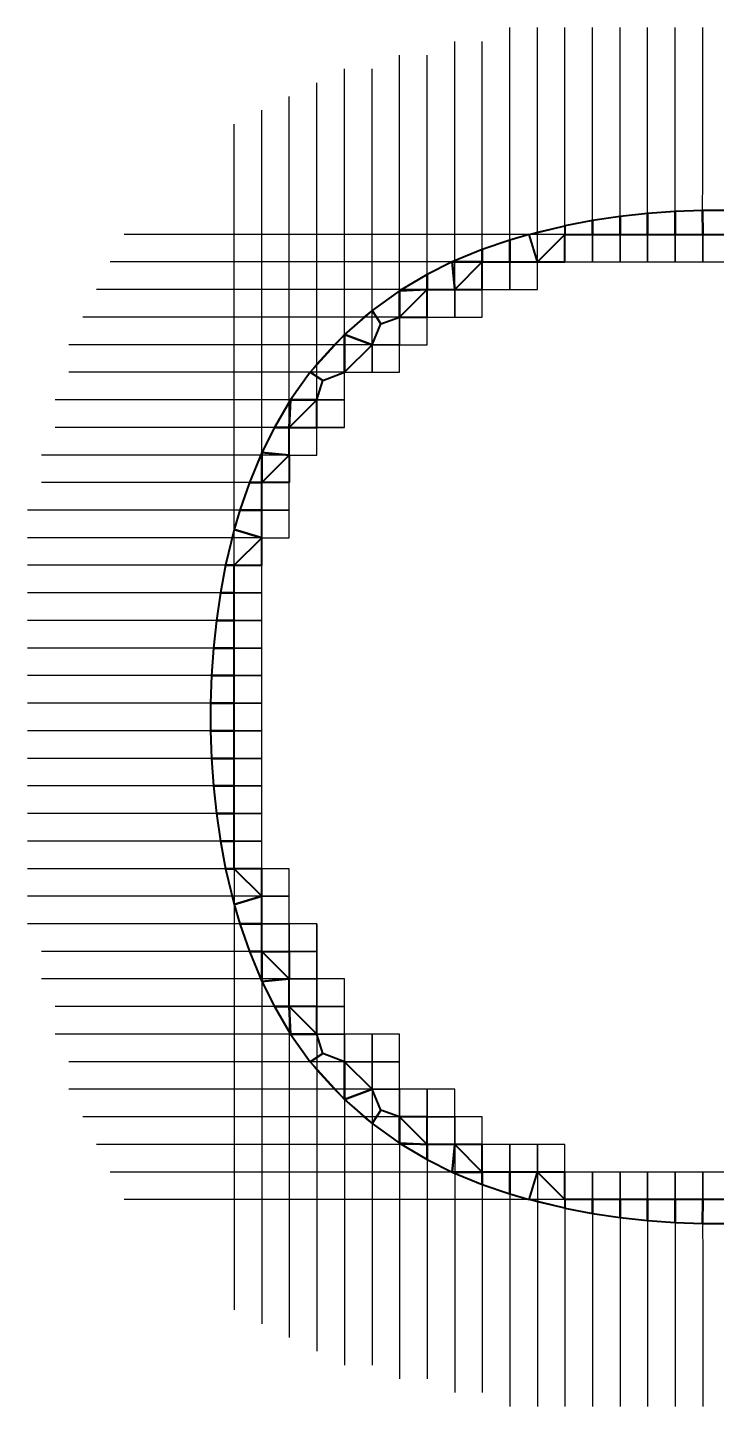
# Model space of a CAD drawing. Header units: millimetres. Extents: x -26.8 to 26.8, y -26.8 to 26.8.
# Drawn here: x -26.8 to 0, y -26.8 to 26.8 of the extents above; entities that cross this region are included whole.
import ezdxf

# ---------------------------------------------------------------- set-up
doc = ezdxf.new("R2010")
doc.units = ezdxf.units.MM
for name, color, linetype, lineweight in [('Bases', 102, 'Continuous', 30), ('Bases - borderline', 102, 'Continuous', 40), ('Border', 7, 'Continuous', 30), ('LowerTendons', 140, 'Continuous', 30), ('LowerTendons Crown', 162, 'Continuous', 30), ('UpperTendons', 30, 'Continuous', 30), ('UpperTendons Crown', 56, 'Continuous', 30)]:
    doc.layers.add(name, color=color, linetype=linetype, lineweight=lineweight)

# ---------------------------------------------------------------- blocks, each defined once
blk = doc.blocks.new('dfgdfgdfgdfgdfgdfg')
at = {"layer": 'Border'}
for p, q in [((-0.13757, 0.55034), (-0.16814, 0.5446)), ((-0.107, 0.55484), (-0.13757, 0.55034)), ((-0.07643, 0.55816), (-0.107, 0.55484)), ((-0.04586, 0.56034), (-0.07643, 0.55816)), ((-0.01529, 0.56143), (-0.04586, 0.56034)), ((0.01529, 0.56143), (-0.01529, 0.56143)), ((0.04586, 0.56034), (0.01529, 0.56143)), ((0.07643, 0.55816), (0.04586, 0.56034)), ((0.107, 0.55484), (0.07643, 0.55816)), ((0.13757, 0.55034), (0.107, 0.55484)), ((0.16814, 0.5446), (0.13757, 0.55034)), ((-0.20793, 0.535), (-0.22929, 0.52871)), ((-0.19871, 0.53753), (-0.20793, 0.535)), ((-0.16814, 0.5446), (-0.19871, 0.53753)), ((0.19871, 0.53753), (0.16814, 0.5446)), ((0.20793, 0.535), (0.19871, 0.53753)), ((0.22929, 0.52871), (0.20793, 0.535)), ((-0.22929, 0.52871), (-0.25986, 0.51811)), ((0.25986, 0.51811), (0.22929, 0.52871)), ((-0.29313, 0.50443), (-0.321, 0.49043)), ((-0.29043, 0.50568), (-0.29313, 0.50443)), ((-0.25986, 0.51811), (-0.29043, 0.50568)), ((0.25986, 0.51811), (0.29043, 0.50568)), ((0.29043, 0.50568), (0.29313, 0.50443)), ((0.29313, 0.50443), (0.321, 0.49043)), ((-0.321, 0.49043), (-0.34958, 0.47386)), ((0.321, 0.49043), (0.34958, 0.47386)), ((-0.34958, 0.47386), (-0.35157, 0.4726)), ((0.34958, 0.47386), (0.35157, 0.4726)), ((-0.35157, 0.4726), (-0.38214, 0.45073)), ((0.35157, 0.4726), (0.38214, 0.45073)), ((-0.39137, 0.44329), (-0.41271, 0.4242)), ((-0.38214, 0.45073), (-0.39137, 0.44329)), ((0.38214, 0.45073), (0.39137, 0.44329)), ((0.39137, 0.44329), (0.41271, 0.4242)), ((-0.41271, 0.4242), (-0.4242, 0.41271)), ((0.41271, 0.4242), (0.4242, 0.41271)), ((-0.4242, 0.41271), (-0.44329, 0.39137)), ((0.4242, 0.41271), (0.44329, 0.39137)), ((-0.44329, 0.39137), (-0.45073, 0.38214)), ((0.44329, 0.39137), (0.45073, 0.38214)), ((-0.45073, 0.38214), (-0.4726, 0.35157)), ((0.45073, 0.38214), (0.4726, 0.35157)), ((-0.47386, 0.34958), (-0.49043, 0.321)), ((-0.4726, 0.35157), (-0.47386, 0.34958)), ((0.4726, 0.35157), (0.47386, 0.34958)), ((0.47386, 0.34958), (0.49043, 0.321)), ((-0.49043, 0.321), (-0.50443, 0.29313)), ((0.49043, 0.321), (0.50443, 0.29313)), ((-0.50568, 0.29043), (-0.51811, 0.25986)), ((-0.50443, 0.29313), (-0.50568, 0.29043)), ((0.50443, 0.29313), (0.50568, 0.29043)), ((0.50568, 0.29043), (0.51811, 0.25986)), ((-0.51811, 0.25986), (-0.52871, 0.22929)), ((0.51811, 0.25986), (0.52871, 0.22929)), ((-0.52871, 0.22929), (-0.535, 0.20793)), ((0.52871, 0.22929), (0.535, 0.20793)), ((-0.535, 0.20793), (-0.53753, 0.19871)), ((0.535, 0.20793), (0.53753, 0.19871)), ((-0.53753, 0.19871), (-0.5446, 0.16814)), ((0.53753, 0.19871), (0.5446, 0.16814)), ((-0.5446, 0.16814), (-0.55034, 0.13757)), ((0.5446, 0.16814), (0.55034, 0.13757)), ((-0.55034, 0.13757), (-0.55484, 0.107)), ((0.55034, 0.13757), (0.55484, 0.107)), ((-0.55484, 0.107), (-0.55816, 0.07643)), ((0.55484, 0.107), (0.55816, 0.07643)), ((-0.55816, 0.07643), (-0.56034, 0.04586)), ((0.55816, 0.07643), (0.56034, 0.04586)), ((-0.56034, 0.04586), (-0.56143, 0.01529)), ((0.56034, 0.04586), (0.56143, 0.01529)), ((-0.56143, 0.01529), (-0.56143, -0.01529)), ((0.56143, 0.01529), (0.56143, -0.01529)), ((-0.56143, -0.01529), (-0.56034, -0.04586)), ((0.56143, -0.01529), (0.56034, -0.04586)), ((-0.56034, -0.04586), (-0.55816, -0.07643)), ((0.56034, -0.04586), (0.55816, -0.07643)), ((-0.55816, -0.07643), (-0.55484, -0.107)), ((0.55816, -0.07643), (0.55484, -0.107)), ((-0.55484, -0.107), (-0.55034, -0.13757)), ((0.55484, -0.107), (0.55034, -0.13757)), ((-0.55034, -0.13757), (-0.5446, -0.16814)), ((0.55034, -0.13757), (0.5446, -0.16814)), ((-0.5446, -0.16814), (-0.53753, -0.19871)), ((0.5446, -0.16814), (0.53753, -0.19871)), ((-0.53753, -0.19871), (-0.535, -0.20793)), ((0.53753, -0.19871), (0.535, -0.20793)), ((-0.535, -0.20793), (-0.52871, -0.22929)), ((0.535, -0.20793), (0.52871, -0.22929)), ((-0.52871, -0.22929), (-0.51811, -0.25986)), ((0.52871, -0.22929), (0.51811, -0.25986)), ((-0.51811, -0.25986), (-0.50568, -0.29043)), ((0.51811, -0.25986), (0.50568, -0.29043)), ((-0.50568, -0.29043), (-0.50443, -0.29313)), ((-0.50443, -0.29313), (-0.49043, -0.321)), ((0.50443, -0.29313), (0.49043, -0.321)), ((0.50568, -0.29043), (0.50443, -0.29313)), ((-0.49043, -0.321), (-0.47386, -0.34958)), ((0.49043, -0.321), (0.47386, -0.34958)), ((-0.47386, -0.34958), (-0.4726, -0.35157)), ((-0.4726, -0.35157), (-0.45073, -0.38214)), ((0.4726, -0.35157), (0.45073, -0.38214)), ((0.47386, -0.34958), (0.4726, -0.35157)), ((-0.45073, -0.38214), (-0.44329, -0.39137)), ((0.45073, -0.38214), (0.44329, -0.39137)), ((-0.44329, -0.39137), (-0.4242, -0.41271)), ((0.44329, -0.39137), (0.4242, -0.41271)), ((-0.4242, -0.41271), (-0.41271, -0.4242)), ((0.4242, -0.41271), (0.41271, -0.4242)), ((-0.41271, -0.4242), (-0.39137, -0.44329)), ((0.41271, -0.4242), (0.39137, -0.44329)), ((-0.39137, -0.44329), (-0.38214, -0.45073)), ((-0.38214, -0.45073), (-0.35157, -0.4726)), ((0.38214, -0.45073), (0.35157, -0.4726)), ((0.39137, -0.44329), (0.38214, -0.45073)), ((-0.35157, -0.4726), (-0.34958, -0.47386)), ((0.35157, -0.4726), (0.34958, -0.47386)), ((-0.34958, -0.47386), (-0.321, -0.49043)), ((0.34958, -0.47386), (0.321, -0.49043)), ((-0.321, -0.49043), (-0.29313, -0.50443)), ((0.321, -0.49043), (0.29313, -0.50443)), ((-0.29313, -0.50443), (-0.29043, -0.50568)), ((-0.29043, -0.50568), (-0.25986, -0.51811)), ((-0.25986, -0.51811), (-0.22929, -0.52871)), ((0.25986, -0.51811), (0.22929, -0.52871)), ((0.29043, -0.50568), (0.25986, -0.51811)), ((0.29313, -0.50443), (0.29043, -0.50568)), ((-0.22929, -0.52871), (-0.20793, -0.535)), ((0.22929, -0.52871), (0.20793, -0.535)), ((-0.20793, -0.535), (-0.19871, -0.53753)), ((-0.19871, -0.53753), (-0.16814, -0.5446)), ((-0.16814, -0.5446), (-0.13757, -0.55034)), ((0.16814, -0.5446), (0.13757, -0.55034)), ((0.19871, -0.53753), (0.16814, -0.5446)), ((0.20793, -0.535), (0.19871, -0.53753)), ((-0.13757, -0.55034), (-0.107, -0.55484)), ((-0.107, -0.55484), (-0.07643, -0.55816)), ((-0.07643, -0.55816), (-0.04586, -0.56034)), ((-0.04586, -0.56034), (-0.01529, -0.56143)), ((-0.01529, -0.56143), (0.01529, -0.56143)), ((0.01529, -0.56143), (0.04586, -0.56034)), ((0.07643, -0.55816), (0.04586, -0.56034)), ((0.107, -0.55484), (0.07643, -0.55816)), ((0.13757, -0.55034), (0.107, -0.55484))]:
    blk.add_line(p, q, dxfattribs=at)

msp = doc.modelspace()

# ---------------------------------------------------------------- linework, layer by layer
at = {"layer": 'Bases'}
for points in [[(-4.815, 18.725), (-5.885, 18.725), (-5.885, 17.655), (-4.815, 17.655)], [(-3.745, 18.725), (-4.815, 18.725), (-4.815, 17.655), (-3.745, 17.655)], [(-2.675, 18.725), (-3.745, 18.725), (-3.745, 17.655), (-2.675, 17.655)], [(-1.605, 18.725), (-2.675, 18.725), (-2.675, 17.655), (-1.605, 17.655)], [(-0.535, 18.725), (-1.605, 18.725), (-1.605, 17.655), (-0.535, 17.655)], [(-0.535, 17.655), (0.535, 17.655), (0.535, 18.725), (-0.535, 18.725)], [(-8.025, 17.655), (-9.095, 17.655), (-9.095, 16.585), (-8.025, 16.585)], [(-6.955, 17.655), (-8.025, 17.655), (-8.025, 16.585), (-6.955, 16.585)], [(-10.165, 16.585), (-11.235, 16.585), (-11.235, 15.515), (-10.165, 15.515)], [(-9.095, 16.585), (-10.165, 16.585), (-10.165, 15.515), (-9.095, 15.515)], [(-12.305, 15.515), (-13.02966, 15.25975), (-13.375, 14.445), (-12.305, 14.445)], [(-11.235, 15.515), (-12.305, 15.515), (-12.305, 14.445), (-11.235, 14.445)], [(-14.445, 13.375), (-14.445, 13.375), (-13.375, 13.375), (-13.375, 14.445)], [(-12.305, 14.445), (-13.375, 14.445), (-13.375, 13.375), (-12.305, 13.375)], [(-14.445, 13.375), (-15.28127, 13.05389), (-15.515, 12.305), (-14.445, 12.305)], [(-14.445, 12.305), (-15.515, 12.305), (-15.515, 11.235), (-14.445, 11.235)], [(-15.515, 11.235), (-16.585, 11.235), (-16.585, 10.165), (-15.515, 10.165)], [(-16.585, 9.095), (-17.655, 9.095), (-17.655, 8.025), (-16.585, 8.025)], [(-16.585, 8.025), (-17.655, 8.025), (-17.655, 6.955), (-16.585, 6.955)], [(-17.655, 5.885), (-18.725, 5.885), (-18.725, 4.815), (-17.655, 4.815)], [(-17.655, 4.815), (-18.725, 4.815), (-18.725, 3.745), (-17.655, 3.745)], [(-17.655, 3.745), (-18.725, 3.745), (-18.725, 2.675), (-17.655, 2.675)], [(-17.655, 2.675), (-18.725, 2.675), (-18.725, 1.605), (-17.655, 1.605)], [(-17.655, 1.605), (-18.725, 1.605), (-18.725, 0.535), (-17.655, 0.535)], [(-17.655, 0.535), (-18.725, 0.535), (-18.725, -0.535), (-17.655, -0.535)], [(-17.655, -0.535), (-18.725, -0.535), (-18.725, -1.605), (-17.655, -1.605)], [(-17.655, -1.605), (-18.725, -1.605), (-18.725, -2.675), (-17.655, -2.675)], [(-17.655, -2.675), (-18.725, -2.675), (-18.725, -3.745), (-17.655, -3.745)], [(-17.655, -3.745), (-18.725, -3.745), (-18.725, -4.815), (-17.655, -4.815)], [(-17.655, -4.815), (-18.725, -4.815), (-18.725, -5.885), (-17.655, -5.885)], [(-16.585, -5.885), (-17.655, -5.885), (-17.655, -6.955), (-16.585, -6.955)], [(-16.585, -6.955), (-17.655, -6.955), (-17.655, -8.025), (-16.585, -8.025)], [(-16.585, -8.025), (-17.655, -8.025), (-17.655, -9.095), (-16.585, -9.095)], [(-15.515, -8.025), (-16.585, -8.025), (-16.585, -9.095), (-15.515, -9.095)], [(-15.515, -9.095), (-16.585, -9.095), (-16.585, -10.165), (-15.515, -10.165)], [(-15.515, -10.165), (-16.585, -10.165), (-16.585, -11.235), (-15.515, -11.235)], [(-14.445, -10.165), (-15.515, -10.165), (-15.515, -11.235), (-14.445, -11.235)], [(-14.445, -11.235), (-15.515, -11.235), (-15.515, -12.305), (-14.445, -12.305)], [(-14.445, -12.305), (-15.515, -12.305), (-15.28127, -13.05389), (-14.445, -13.375)], [(-13.375, -12.305), (-14.445, -12.305), (-14.445, -13.375), (-13.375, -13.375)], [(-12.305, -12.305), (-13.375, -12.305), (-13.375, -13.375), (-12.305, -13.375)], [(-13.375, -14.445), (-13.375, -13.375), (-14.445, -13.375)], [(-12.305, -13.375), (-13.375, -13.375), (-13.375, -14.445), (-12.305, -14.445)], [(-12.305, -14.445), (-13.375, -14.445), (-13.02966, -15.25975), (-12.305, -15.515)], [(-11.235, -14.445), (-12.305, -14.445), (-12.305, -15.515), (-11.235, -15.515)], [(-10.165, -14.445), (-11.235, -14.445), (-11.235, -15.515), (-10.165, -15.515)], [(-10.165, -15.515), (-11.235, -15.515), (-11.235, -16.585), (-10.165, -16.585)], [(-9.095, -15.515), (-10.165, -15.515), (-10.165, -16.585), (-9.095, -16.585)], [(-8.025, -16.585), (-9.095, -16.585), (-9.095, -17.655), (-8.025, -17.655)], [(-6.955, -16.585), (-8.025, -16.585), (-8.025, -17.655), (-6.955, -17.655)], [(-5.885, -16.585), (-6.955, -16.585), (-6.955, -17.655), (-5.885, -17.655)], [(-4.815, -17.655), (-5.885, -17.655), (-5.885, -18.725), (-4.815, -18.725)], [(-3.745, -17.655), (-4.815, -17.655), (-4.815, -18.725), (-3.745, -18.725)], [(-2.675, -17.655), (-3.745, -17.655), (-3.745, -18.725), (-2.675, -18.725)], [(-1.605, -17.655), (-2.675, -17.655), (-2.675, -18.725), (-1.605, -18.725)], [(-0.535, -17.655), (-1.605, -17.655), (-1.605, -18.725), (-0.535, -18.725)], [(-0.535, -18.725), (0.535, -18.725), (0.535, -17.655), (-0.535, -17.655)]]:
    msp.add_3dface(points, dxfattribs=at)
at = {"layer": 'Bases - borderline', "color": 1}
for points in [[(-4.81495, 19.2619), (-5.8849, 19.061), (-5.885, 18.725), (-4.815, 18.725)], [(-3.745, 19.4194), (-4.81495, 19.2619), (-4.815, 18.725), (-3.745, 18.725)], [(-2.67505, 19.5356), (-3.745, 19.4194), (-3.745, 18.725), (-2.675, 18.725)], [(-1.6051, 19.6119), (-2.67505, 19.5356), (-2.675, 18.725), (-1.605, 18.725)], [(-0.53515, 19.65005), (-1.6051, 19.6119), (-1.605, 18.725), (-0.535, 18.725)], [(-0.535, 18.725), (0.535, 18.725), (0.53515, 19.65005), (-0.53515, 19.65005)], [(-8.02515, 18.50485), (-8.025, 17.655), (-6.955, 17.655), (-7.27755, 18.725)], [(-5.885, 18.725), (-6.955, 17.655), (-7.27755, 18.725), (-5.8849, 19.061)], [(-6.955, 17.655), (-6.955, 17.655), (-5.885, 17.655), (-5.885, 18.725)], [(-9.0951, 18.13385), (-9.095, 17.655), (-8.025, 17.655), (-8.02515, 18.50485)], [(-10.25955, 17.65505), (-11.235, 17.16505), (-11.235, 16.585), (-10.165, 16.585)], [(-9.0951, 18.13385), (-9.0951, 18.13385), (-10.25955, 17.65505), (-9.095, 17.655)], [(-10.25955, 17.65505), (-10.25955, 17.65505), (-10.165, 16.585), (-9.095, 17.655)], [(-10.165, 16.585), (-10.165, 16.585), (-9.095, 16.585), (-9.095, 17.655)], [(-11.235, 17.16505), (-11.235, 17.16505), (-12.30495, 16.541), (-11.235, 16.585)], [(-12.305, 15.515), (-12.305, 15.515), (-11.235, 15.515), (-11.235, 16.585)], [(-11.235, 16.585), (-11.235, 16.585), (-12.30495, 16.541), (-12.305, 15.515)], [(-12.30495, 16.541), (-13.3749, 15.77555), (-13.02966, 15.25975), (-12.305, 15.515)], [(-13.3749, 15.77555), (-14.44485, 14.847), (-13.375, 14.445), (-13.02966, 15.25975)], [(-15.77555, 13.3749), (-15.28127, 13.05389), (-14.445, 13.375), (-14.44485, 14.847)], [(-14.44485, 14.847), (-14.44485, 14.847), (-14.445, 13.375), (-13.375, 14.445)], [(-15.77555, 13.3749), (-16.541, 12.30495), (-15.515, 12.305), (-15.28127, 13.05389)], [(-16.541, 12.30495), (-16.541, 12.30495), (-17.16505, 11.235), (-16.585, 11.235)], [(-16.585, 11.235), (-16.585, 11.235), (-15.515, 11.235), (-15.515, 12.305)], [(-15.515, 12.305), (-15.515, 12.305), (-16.541, 12.30495), (-16.585, 11.235)], [(-17.16505, 11.235), (-17.65505, 10.25955), (-16.585, 10.165), (-16.585, 11.235)], [(-17.65505, 10.25955), (-17.65505, 10.25955), (-18.13385, 9.0951), (-17.655, 9.095)], [(-17.65505, 10.25955), (-17.65505, 10.25955), (-17.655, 9.095), (-16.585, 10.165)], [(-16.585, 9.095), (-16.585, 9.095), (-17.655, 9.095), (-16.585, 10.165)], [(-18.13385, 9.0951), (-18.50485, 8.02515), (-17.655, 8.025), (-17.655, 9.095)], [(-18.50485, 8.02515), (-18.725, 7.27755), (-17.655, 6.955), (-17.655, 8.025)], [(-18.725, 7.27755), (-19.061, 5.8849), (-18.725, 5.885), (-17.655, 6.955)], [(-18.725, 5.885), (-18.725, 5.885), (-17.655, 5.885), (-17.655, 6.955)], [(-19.061, 5.8849), (-19.2619, 4.81495), (-18.725, 4.815), (-18.725, 5.885)], [(-19.2619, 4.81495), (-19.4194, 3.745), (-18.725, 3.745), (-18.725, 4.815)], [(-19.4194, 3.745), (-19.5356, 2.67505), (-18.725, 2.675), (-18.725, 3.745)], [(-19.5356, 2.67505), (-19.6119, 1.6051), (-18.725, 1.605), (-18.725, 2.675)], [(-19.6119, 1.6051), (-19.65005, 0.53515), (-18.725, 0.535), (-18.725, 1.605)], [(-19.65005, 0.53515), (-19.65005, -0.53515), (-18.725, -0.535), (-18.725, 0.535)], [(-18.725, -1.605), (-18.725, -0.535), (-19.65005, -0.53515), (-19.6119, -1.6051)], [(-18.725, -2.675), (-18.725, -1.605), (-19.6119, -1.6051), (-19.5356, -2.67505)], [(-18.725, -3.745), (-18.725, -2.675), (-19.5356, -2.67505), (-19.4194, -3.745)], [(-18.725, -4.815), (-18.725, -3.745), (-19.4194, -3.745), (-19.2619, -4.81495)], [(-18.725, -5.885), (-18.725, -4.815), (-19.2619, -4.81495), (-19.061, -5.8849)], [(-17.655, -6.955), (-18.725, -5.885), (-19.061, -5.8849), (-18.725, -7.27755)], [(-17.655, -6.955), (-17.655, -5.885), (-18.725, -5.885)], [(-17.655, -8.025), (-17.655, -6.955), (-18.725, -7.27755), (-18.50485, -8.02515)], [(-17.655, -9.095), (-17.655, -8.025), (-18.50485, -8.02515), (-18.13385, -9.0951)], [(-17.655, -9.095), (-18.13385, -9.0951), (-17.65505, -10.25955)], [(-16.585, -10.165), (-17.655, -9.095), (-17.65505, -10.25955)], [(-16.585, -10.165), (-17.655, -9.095), (-16.585, -9.095)], [(-16.585, -11.235), (-16.585, -10.165), (-17.65505, -10.25955), (-17.16505, -11.235)], [(-16.585, -11.235), (-17.16505, -11.235), (-16.541, -12.30495)], [(-15.515, -12.305), (-15.515, -11.235), (-16.585, -11.235)], [(-16.585, -11.235), (-16.541, -12.30495), (-15.515, -12.305)], [(-15.28127, -13.05389), (-15.515, -12.305), (-16.541, -12.30495), (-15.77555, -13.3749)], [(-14.44485, -14.847), (-14.445, -13.375), (-15.28127, -13.05389), (-15.77555, -13.3749)], [(-13.375, -14.445), (-14.445, -13.375), (-14.44485, -14.847)], [(-13.02966, -15.25975), (-13.375, -14.445), (-14.44485, -14.847), (-13.3749, -15.77555)], [(-12.305, -15.515), (-13.02966, -15.25975), (-13.3749, -15.77555), (-12.30495, -16.541)], [(-11.235, -16.585), (-11.235, -15.515), (-12.305, -15.515)], [(-12.305, -15.515), (-12.30495, -16.541), (-11.235, -16.585)], [(-11.235, -16.585), (-12.30495, -16.541), (-11.235, -17.16505)], [(-10.165, -16.585), (-11.235, -16.585), (-11.235, -17.16505), (-10.25955, -17.65505)], [(-9.095, -17.655), (-10.165, -16.585), (-10.25955, -17.65505)], [(-9.095, -17.655), (-9.095, -16.585), (-10.165, -16.585)], [(-9.095, -17.655), (-10.25955, -17.65505), (-9.0951, -18.13385)], [(-8.02515, -18.50485), (-8.025, -17.655), (-9.095, -17.655), (-9.0951, -18.13385)], [(-7.27755, -18.725), (-6.955, -17.655), (-8.025, -17.655), (-8.02515, -18.50485)], [(-5.8849, -19.061), (-7.27755, -18.725), (-6.955, -17.655), (-5.885, -18.725)], [(-5.885, -18.725), (-5.885, -17.655), (-6.955, -17.655)], [(-4.815, -18.725), (-5.885, -18.725), (-5.8849, -19.061), (-4.81495, -19.2619)], [(-3.745, -18.725), (-4.815, -18.725), (-4.81495, -19.2619), (-3.745, -19.4194)], [(-2.675, -18.725), (-3.745, -18.725), (-3.745, -19.4194), (-2.67505, -19.5356)], [(-1.605, -18.725), (-2.675, -18.725), (-2.67505, -19.5356), (-1.6051, -19.6119)], [(-0.535, -18.725), (-1.605, -18.725), (-1.6051, -19.6119), (-0.53515, -19.65005)], [(-0.53515, -19.65005), (0.53515, -19.65005), (0.535, -18.725), (-0.535, -18.725)]]:
    msp.add_3dface(points, dxfattribs=at)
at = {"layer": 'LowerTendons', "color": 1}
for p, q in [((-18.125, 18.725), (-23.005, 18.725)), ((-18.725, 17.655), (-23.54, 17.655)), ((-19.795, 16.585), (-24.075, 16.585)), ((-19.795, 15.515), (-24.61, 15.515)), ((-20.865, 14.445), (-25.145, 14.445)), ((-20.865, 13.375), (-25.145, 13.375)), ((-20.865, 12.305), (-25.68, 12.305)), ((-21.935, 11.235), (-25.68, 11.235)), ((-21.935, 10.165), (-26.215, 10.165)), ((-23.005, 9.095), (-26.215, 9.095)), ((-23.005, 8.025), (-26.75, 8.025)), ((-23.005, 6.955), (-26.75, 6.955)), ((-23.005, 5.885), (-26.75, 5.885)), ((-23.005, 4.815), (-26.75, 4.815)), ((-23.005, 3.745), (-26.75, 3.745)), ((-23.005, 2.675), (-26.75, 2.675)), ((-23.005, 1.605), (-26.75, 1.605)), ((-23.005, 0.535), (-26.75, 0.535)), ((-23.005, -0.535), (-26.75, -0.535)), ((-23.005, -1.605), (-26.75, -1.605)), ((-23.005, -2.675), (-26.75, -2.675)), ((-23.005, -3.745), (-26.75, -3.745)), ((-23.005, -4.815), (-26.75, -4.815)), ((-23.005, -5.885), (-26.75, -5.885)), ((-23.005, -6.955), (-26.75, -6.955)), ((-23.005, -8.025), (-26.75, -8.025)), ((-23.005, -9.095), (-26.215, -9.095)), ((-21.935, -10.165), (-26.215, -10.165)), ((-21.935, -11.235), (-25.68, -11.235)), ((-20.865, -12.305), (-25.68, -12.305)), ((-20.865, -13.375), (-25.145, -13.375)), ((-20.865, -14.445), (-25.145, -14.445)), ((-19.795, -15.515), (-24.61, -15.515)), ((-19.795, -16.585), (-24.075, -16.585)), ((-18.725, -17.655), (-23.54, -17.655)), ((-18.125, -18.725), (-23.005, -18.725))]:
    msp.add_line(p, q, dxfattribs=at)
at = {"layer": 'LowerTendons'}
for p, q in [((-9.095, 18.725), (-10.165, 18.725)), ((-8.025, 18.725), (-9.095, 18.725)), ((-7.27755, 18.725), (-8.025, 18.725)), ((-5.885, 18.725), (-7.27755, 18.725)), ((-4.815, 18.725), (-5.885, 18.725)), ((-3.745, 18.725), (-4.815, 18.725)), ((-2.675, 18.725), (-3.745, 18.725)), ((-1.605, 18.725), (-2.675, 18.725)), ((-0.535, 18.725), (-1.605, 18.725)), ((-0.535, 18.725), (0.535, 18.725)), ((-10.25955, 17.65505), (-12.305, 17.655)), ((-9.095, 17.655), (-10.25955, 17.65505)), ((-8.025, 17.655), (-9.095, 17.655)), ((-6.955, 17.655), (-8.025, 17.655)), ((-11.235, 16.585), (-13.945, 16.585)), ((-10.165, 16.585), (-11.235, 16.585)), ((-9.095, 16.585), (-10.165, 16.585)), ((-12.305, 15.515), (-14.19601, 15.515)), ((-11.235, 15.515), (-12.305, 15.515)), ((-13.375, 14.445), (-15.37334, 14.44485)), ((-12.305, 14.445), (-13.375, 14.445)), ((-15.77555, 13.3749), (-17.655, 13.375)), ((-14.445, 13.375), (-15.77555, 13.3749)), ((-16.541, 12.30495), (-18.725, 12.305)), ((-15.515, 12.305), (-16.541, 12.30495)), ((-14.445, 12.305), (-15.515, 12.305)), ((-17.16505, 11.235), (-19.795, 11.235)), ((-16.585, 11.235), (-17.16505, 11.235)), ((-15.515, 11.235), (-16.585, 11.235)), ((-14.445, 11.235), (-15.515, 11.235)), ((-16.585, 10.165), (-19.795, 10.165)), ((-18.13385, 9.0951), (-19.795, 9.095)), ((-17.655, 9.095), (-18.13385, 9.0951)), ((-16.585, 9.095), (-17.655, 9.095)), ((-18.50485, 8.02515), (-20.865, 8.025)), ((-17.655, 8.025), (-18.50485, 8.02515)), ((-16.585, 8.025), (-17.655, 8.025)), ((-17.655, 6.955), (-20.865, 6.955)), ((-19.061, 5.8849), (-20.865, 5.885)), ((-18.725, 5.885), (-19.061, 5.8849)), ((-17.655, 5.885), (-18.725, 5.885)), ((-19.2619, 4.81495), (-20.865, 4.815)), ((-18.725, 4.815), (-19.2619, 4.81495)), ((-17.655, 4.815), (-18.725, 4.815)), ((-19.4194, 3.745), (-20.865, 3.745)), ((-18.725, 3.745), (-19.4194, 3.745)), ((-17.655, 3.745), (-18.725, 3.745)), ((-19.5356, 2.67505), (-20.865, 2.675)), ((-18.725, 2.675), (-19.5356, 2.67505)), ((-17.655, 2.675), (-18.725, 2.675)), ((-19.6119, 1.6051), (-20.865, 1.605)), ((-18.725, 1.605), (-19.6119, 1.6051)), ((-17.655, 1.605), (-18.725, 1.605)), ((-19.65005, 0.53515), (-20.865, 0.535)), ((-18.725, 0.535), (-19.65005, 0.53515)), ((-17.655, 0.535), (-18.725, 0.535)), ((-19.65005, -0.53515), (-20.865, -0.535)), ((-18.725, -0.535), (-19.65005, -0.53515)), ((-17.655, -0.535), (-18.725, -0.535)), ((-19.6119, -1.6051), (-20.865, -1.605)), ((-18.725, -1.605), (-19.6119, -1.6051)), ((-17.655, -1.605), (-18.725, -1.605)), ((-19.5356, -2.67505), (-20.865, -2.675)), ((-18.725, -2.675), (-19.5356, -2.67505)), ((-17.655, -2.675), (-18.725, -2.675)), ((-19.4194, -3.745), (-20.865, -3.745)), ((-18.725, -3.745), (-19.4194, -3.745)), ((-17.655, -3.745), (-18.725, -3.745)), ((-19.2619, -4.81495), (-20.865, -4.815)), ((-18.725, -4.815), (-19.2619, -4.81495)), ((-17.655, -4.815), (-18.725, -4.815)), ((-19.061, -5.8849), (-20.865, -5.885)), ((-18.725, -5.885), (-19.061, -5.8849)), ((-17.655, -5.885), (-18.725, -5.885)), ((-17.655, -6.955), (-20.865, -6.955)), ((-16.585, -6.955), (-17.655, -6.955)), ((-18.50485, -8.02515), (-20.865, -8.025)), ((-17.655, -8.025), (-18.50485, -8.02515)), ((-16.585, -8.025), (-17.655, -8.025)), ((-18.13385, -9.0951), (-19.795, -9.095)), ((-17.655, -9.095), (-18.13385, -9.0951)), ((-16.585, -9.095), (-17.655, -9.095)), ((-15.515, -9.095), (-16.585, -9.095)), ((-16.585, -10.165), (-19.795, -10.165)), ((-15.515, -10.165), (-16.585, -10.165)), ((-14.445, -10.165), (-15.515, -10.165)), ((-17.16505, -11.235), (-19.795, -11.235)), ((-16.585, -11.235), (-17.16505, -11.235)), ((-15.515, -11.235), (-16.585, -11.235)), ((-14.445, -11.235), (-15.515, -11.235)), ((-16.541, -12.30495), (-18.725, -12.305)), ((-15.515, -12.305), (-16.541, -12.30495)), ((-14.445, -12.305), (-15.515, -12.305)), ((-15.77555, -13.3749), (-17.655, -13.375)), ((-14.445, -13.375), (-15.77555, -13.3749)), ((-13.375, -13.375), (-14.445, -13.375)), ((-12.305, -13.375), (-13.375, -13.375)), ((-13.375, -14.445), (-15.37334, -14.44485)), ((-12.305, -14.445), (-13.375, -14.445)), ((-12.305, -15.515), (-14.19601, -15.515)), ((-11.235, -15.515), (-12.305, -15.515)), ((-10.165, -15.515), (-11.235, -15.515)), ((-11.235, -16.585), (-13.945, -16.585)), ((-10.165, -16.585), (-11.235, -16.585)), ((-9.095, -16.585), (-10.165, -16.585)), ((-10.25955, -17.65505), (-12.305, -17.655)), ((-9.095, -17.655), (-10.25955, -17.65505)), ((-8.025, -17.655), (-9.095, -17.655)), ((-6.955, -17.655), (-8.025, -17.655)), ((-5.885, -17.655), (-6.955, -17.655)), ((-9.095, -18.725), (-10.165, -18.725)), ((-8.025, -18.725), (-9.095, -18.725)), ((-7.27755, -18.725), (-8.025, -18.725)), ((-5.885, -18.725), (-7.27755, -18.725)), ((-4.815, -18.725), (-5.885, -18.725)), ((-3.745, -18.725), (-4.815, -18.725)), ((-2.675, -18.725), (-3.745, -18.725)), ((-1.605, -18.725), (-2.675, -18.725)), ((-0.535, -18.725), (-1.605, -18.725)), ((-0.535, -18.725), (0.535, -18.725))]:
    msp.add_line(p, q, dxfattribs=at)
at = {"layer": 'LowerTendons Crown'}
for p, q in [((-16.585, 18.725), (-18.125, 18.725)), ((-13.375, 18.725), (-16.585, 18.725)), ((-10.165, 18.725), (-13.375, 18.725)), ((-16.085, 17.655), (-18.725, 17.655)), ((-14.445, 17.655), (-16.085, 17.655)), ((-12.305, 17.655), (-14.445, 17.655)), ((-17.155, 16.585), (-19.795, 16.585)), ((-13.945, 16.585), (-17.155, 16.585)), ((-17.655, 15.515), (-19.795, 15.515)), ((-16.015, 15.515), (-17.655, 15.515)), ((-14.19601, 15.515), (-16.015, 15.515)), ((-18.725, 14.445), (-20.865, 14.445)), ((-16.585, 14.445), (-18.725, 14.445)), ((-15.37334, 14.44485), (-16.585, 14.445)), ((-17.655, 13.375), (-20.865, 13.375)), ((-18.725, 12.305), (-20.865, 12.305)), ((-19.795, 11.235), (-21.935, 11.235)), ((-19.795, 10.165), (-21.935, 10.165)), ((-19.795, 9.095), (-23.005, 9.095)), ((-20.865, 8.025), (-23.005, 8.025)), ((-20.865, 6.955), (-23.005, 6.955)), ((-20.865, 5.885), (-23.005, 5.885)), ((-20.865, 4.815), (-23.005, 4.815)), ((-20.865, 3.745), (-23.005, 3.745)), ((-20.865, 2.675), (-23.005, 2.675)), ((-20.865, 1.605), (-23.005, 1.605)), ((-20.865, 0.535), (-23.005, 0.535)), ((-20.865, -0.535), (-23.005, -0.535)), ((-20.865, -1.605), (-23.005, -1.605)), ((-20.865, -2.675), (-23.005, -2.675)), ((-20.865, -3.745), (-23.005, -3.745)), ((-20.865, -4.815), (-23.005, -4.815)), ((-20.865, -5.885), (-23.005, -5.885)), ((-20.865, -6.955), (-23.005, -6.955)), ((-20.865, -8.025), (-23.005, -8.025)), ((-19.795, -9.095), (-23.005, -9.095)), ((-19.795, -10.165), (-21.935, -10.165)), ((-19.795, -11.235), (-21.935, -11.235)), ((-18.725, -12.305), (-20.865, -12.305)), ((-17.655, -13.375), (-20.865, -13.375)), ((-18.725, -14.445), (-20.865, -14.445)), ((-16.585, -14.445), (-18.725, -14.445)), ((-15.37334, -14.44485), (-16.585, -14.445)), ((-17.655, -15.515), (-19.795, -15.515)), ((-16.015, -15.515), (-17.655, -15.515)), ((-14.19601, -15.515), (-16.015, -15.515)), ((-17.155, -16.585), (-19.795, -16.585)), ((-13.945, -16.585), (-17.155, -16.585)), ((-16.085, -17.655), (-18.725, -17.655)), ((-14.445, -17.655), (-16.085, -17.655)), ((-12.305, -17.655), (-14.445, -17.655)), ((-16.585, -18.725), (-18.125, -18.725)), ((-13.375, -18.725), (-16.585, -18.725)), ((-10.165, -18.725), (-13.375, -18.725))]:
    msp.add_line(p, q, dxfattribs=at)
at = {"layer": 'UpperTendons', "color": 1}
for p, q in [((-8.025, 23.005), (-8.025, 26.75)), ((-6.955, 23.005), (-6.955, 26.75)), ((-5.885, 23.005), (-5.885, 26.75)), ((-4.815, 23.005), (-4.815, 26.75)), ((-3.745, 23.005), (-3.745, 26.75)), ((-2.675, 23.005), (-2.675, 26.75)), ((-1.605, 23.005), (-1.605, 26.75)), ((-0.535, 23.005), (-0.535, 26.75)), ((-10.165, 21.935), (-10.165, 26.215)), ((-9.095, 23.005), (-9.095, 26.215)), ((-12.305, 20.865), (-12.305, 25.68)), ((-11.235, 21.935), (-11.235, 25.68)), ((-14.445, 20.865), (-14.445, 25.145)), ((-13.375, 20.865), (-13.375, 25.145)), ((-15.515, 19.795), (-15.515, 24.61)), ((-16.585, 19.795), (-16.585, 24.075)), ((-17.655, 18.725), (-17.655, 23.54)), ((-18.725, 18.125), (-18.725, 23.005)), ((-18.725, -18.125), (-18.725, -23.005)), ((-17.655, -18.725), (-17.655, -23.54)), ((-16.585, -19.795), (-16.585, -24.075)), ((-15.515, -19.795), (-15.515, -24.61)), ((-14.445, -20.865), (-14.445, -25.145)), ((-13.375, -20.865), (-13.375, -25.145)), ((-12.305, -20.865), (-12.305, -25.68)), ((-11.235, -21.935), (-11.235, -25.68)), ((-10.165, -21.935), (-10.165, -26.215)), ((-9.095, -23.005), (-9.095, -26.215)), ((-8.025, -23.005), (-8.025, -26.75)), ((-6.955, -23.005), (-6.955, -26.75)), ((-5.885, -23.005), (-5.885, -26.75)), ((-4.815, -23.005), (-4.815, -26.75)), ((-3.745, -23.005), (-3.745, -26.75)), ((-2.675, -23.005), (-2.675, -26.75)), ((-1.605, -23.005), (-1.605, -26.75)), ((-0.535, -23.005), (-0.535, -26.75))]:
    msp.add_line(p, q, dxfattribs=at)
at = {"layer": 'UpperTendons'}
for p, q in [((-8.02515, 18.50485), (-8.025, 20.865)), ((-6.955, 17.655), (-6.955, 20.865)), ((-5.8849, 19.061), (-5.885, 20.865)), ((-4.81495, 19.2619), (-4.815, 20.865)), ((-3.745, 19.4194), (-3.745, 20.865)), ((-2.67505, 19.5356), (-2.675, 20.865)), ((-1.6051, 19.6119), (-1.605, 20.865)), ((-0.53515, 19.65005), (-0.535, 20.865)), ((-11.235, 17.16505), (-11.235, 19.795)), ((-10.165, 16.585), (-10.165, 19.795)), ((-9.0951, 18.13385), (-9.095, 19.795)), ((-4.815, 18.725), (-4.81495, 19.2619)), ((-3.745, 18.725), (-3.745, 19.4194)), ((-2.675, 18.725), (-2.67505, 19.5356)), ((-1.605, 18.725), (-1.6051, 19.6119)), ((-0.535, 18.725), (-0.53515, 19.65005)), ((-12.30495, 16.541), (-12.305, 18.725)), ((-5.885, 18.725), (-5.8849, 19.061)), ((-5.885, 17.655), (-5.885, 18.725)), ((-4.815, 17.655), (-4.815, 18.725)), ((-3.745, 17.655), (-3.745, 18.725)), ((-2.675, 17.655), (-2.675, 18.725)), ((-1.605, 17.655), (-1.605, 18.725)), ((-0.535, 17.655), (-0.535, 18.725)), ((-8.025, 17.655), (-8.02515, 18.50485)), ((-13.3749, 15.77555), (-13.375, 17.655)), ((-9.095, 17.655), (-9.0951, 18.13385)), ((-9.095, 16.585), (-9.095, 17.655)), ((-8.025, 16.585), (-8.025, 17.655)), ((-11.235, 16.585), (-11.235, 17.16505)), ((-14.44485, 14.847), (-14.445, 16.585)), ((-11.235, 15.515), (-11.235, 16.585)), ((-10.165, 15.515), (-10.165, 16.585)), ((-12.305, 15.515), (-12.30495, 16.541)), ((-13.375, 14.445), (-13.3749, 15.77555)), ((-12.305, 14.445), (-12.305, 15.515)), ((-14.445, 13.375), (-14.44485, 14.847)), ((-13.375, 13.375), (-13.375, 14.445)), ((-16.585, 11.235), (-16.585, 13.945)), ((-15.515, 12.305), (-15.515, 14.25293)), ((-17.65505, 10.25955), (-17.655, 12.305)), ((-15.515, 11.235), (-15.515, 12.305)), ((-16.585, 10.165), (-16.585, 11.235)), ((-15.515, 10.165), (-15.515, 11.235)), ((-17.655, 9.095), (-17.65505, 10.25955)), ((-18.725, 7.27755), (-18.725, 10.165)), ((-17.655, 8.025), (-17.655, 9.095)), ((-17.655, 6.955), (-17.655, 8.025)), ((-18.725, 5.885), (-18.725, 7.27755)), ((-18.725, 4.815), (-18.725, 5.885)), ((-18.725, 3.745), (-18.725, 4.815)), ((-18.725, 2.675), (-18.725, 3.745)), ((-18.725, 1.605), (-18.725, 2.675)), ((-18.725, 0.535), (-18.725, 1.605)), ((-18.725, -0.535), (-18.725, 0.535)), ((-18.725, -0.535), (-18.725, -1.605)), ((-18.725, -1.605), (-18.725, -2.675)), ((-18.725, -2.675), (-18.725, -3.745)), ((-18.725, -3.745), (-18.725, -4.815)), ((-18.725, -4.815), (-18.725, -5.885)), ((-18.725, -5.885), (-18.725, -7.27755)), ((-17.655, -5.885), (-17.655, -6.955)), ((-17.655, -6.955), (-17.655, -8.025)), ((-18.725, -7.27755), (-18.725, -10.165)), ((-17.655, -8.025), (-17.655, -9.095)), ((-16.585, -8.025), (-16.585, -9.095)), ((-15.515, -8.025), (-15.515, -9.095)), ((-17.655, -9.095), (-17.65505, -10.25955)), ((-16.585, -9.095), (-16.585, -10.165)), ((-15.515, -9.095), (-15.515, -10.165)), ((-16.585, -10.165), (-16.585, -11.235)), ((-15.515, -10.165), (-15.515, -11.235)), ((-17.65505, -10.25955), (-17.655, -12.305)), ((-16.585, -11.235), (-16.585, -13.945)), ((-15.515, -11.235), (-15.515, -12.305)), ((-15.515, -12.305), (-15.515, -14.25293)), ((-14.445, -12.305), (-14.445, -13.375)), ((-13.375, -12.305), (-13.375, -13.375)), ((-14.445, -13.375), (-14.44485, -14.847)), ((-13.375, -13.375), (-13.375, -14.445)), ((-13.375, -14.445), (-13.3749, -15.77555)), ((-12.305, -14.445), (-12.305, -15.515)), ((-11.235, -14.445), (-11.235, -15.515)), ((-14.44485, -14.847), (-14.445, -16.585)), ((-12.305, -15.515), (-12.30495, -16.541)), ((-11.235, -15.515), (-11.235, -16.585)), ((-10.165, -15.515), (-10.165, -16.585)), ((-13.3749, -15.77555), (-13.375, -17.655)), ((-12.30495, -16.541), (-12.305, -18.725)), ((-11.235, -16.585), (-11.235, -17.16505)), ((-10.165, -16.585), (-10.165, -19.795)), ((-9.095, -16.585), (-9.095, -17.655)), ((-8.025, -16.585), (-8.025, -17.655)), ((-6.955, -16.585), (-6.955, -17.655)), ((-11.235, -17.16505), (-11.235, -19.795)), ((-9.095, -17.655), (-9.0951, -18.13385)), ((-8.025, -17.655), (-8.02515, -18.50485)), ((-6.955, -17.655), (-6.955, -20.865)), ((-5.885, -17.655), (-5.885, -18.725)), ((-4.815, -17.655), (-4.815, -18.725)), ((-3.745, -17.655), (-3.745, -18.725)), ((-2.675, -17.655), (-2.675, -18.725)), ((-1.605, -17.655), (-1.605, -18.725)), ((-0.535, -17.655), (-0.535, -18.725)), ((-9.0951, -18.13385), (-9.095, -19.795)), ((-8.02515, -18.50485), (-8.025, -20.865)), ((-5.885, -18.725), (-5.8849, -19.061)), ((-4.815, -18.725), (-4.81495, -19.2619)), ((-3.745, -18.725), (-3.745, -19.4194)), ((-2.675, -18.725), (-2.67505, -19.5356)), ((-1.605, -18.725), (-1.6051, -19.6119)), ((-0.535, -18.725), (-0.53515, -19.65005)), ((-5.8849, -19.061), (-5.885, -20.865)), ((-4.81495, -19.2619), (-4.815, -20.865)), ((-3.745, -19.4194), (-3.745, -20.865)), ((-2.67505, -19.5356), (-2.675, -20.865)), ((-1.6051, -19.6119), (-1.605, -20.865)), ((-0.53515, -19.65005), (-0.535, -20.865))]:
    msp.add_line(p, q, dxfattribs=at)
at = {"layer": 'UpperTendons Crown'}
for p, q in [((-9.095, 19.795), (-9.095, 23.005)), ((-8.025, 20.865), (-8.025, 23.005)), ((-6.955, 20.865), (-6.955, 23.005)), ((-5.885, 20.865), (-5.885, 23.005)), ((-4.815, 20.865), (-4.815, 23.005)), ((-3.745, 20.865), (-3.745, 23.005)), ((-2.675, 20.865), (-2.675, 23.005)), ((-1.605, 20.865), (-1.605, 23.005)), ((-0.535, 20.865), (-0.535, 23.005)), ((-11.235, 19.795), (-11.235, 21.935)), ((-10.165, 19.795), (-10.165, 21.935)), ((-14.445, 18.725), (-14.445, 20.865)), ((-13.375, 17.655), (-13.375, 20.865)), ((-12.305, 18.725), (-12.305, 20.865)), ((-16.585, 17.155), (-16.585, 19.795)), ((-15.515, 17.655), (-15.515, 19.795)), ((-17.655, 16.085), (-17.655, 18.725)), ((-14.445, 16.585), (-14.445, 18.725)), ((-18.725, 16.585), (-18.725, 18.125)), ((-15.515, 16.015), (-15.515, 17.655)), ((-16.585, 13.945), (-16.585, 17.155)), ((-18.725, 13.375), (-18.725, 16.585)), ((-17.655, 14.445), (-17.655, 16.085)), ((-15.515, 14.25293), (-15.515, 16.015)), ((-17.655, 12.305), (-17.655, 14.445)), ((-18.725, 10.165), (-18.725, 13.375)), ((-18.725, -10.165), (-18.725, -13.375)), ((-17.655, -12.305), (-17.655, -14.445)), ((-18.725, -13.375), (-18.725, -16.585)), ((-17.655, -14.445), (-17.655, -16.085)), ((-16.585, -13.945), (-16.585, -17.155)), ((-15.515, -14.25293), (-15.515, -16.015)), ((-15.515, -16.015), (-15.515, -17.655)), ((-18.725, -16.585), (-18.725, -18.125)), ((-17.655, -16.085), (-17.655, -18.725)), ((-14.445, -16.585), (-14.445, -18.725)), ((-16.585, -17.155), (-16.585, -19.795)), ((-15.515, -17.655), (-15.515, -19.795)), ((-13.375, -17.655), (-13.375, -20.865)), ((-14.445, -18.725), (-14.445, -20.865)), ((-12.305, -18.725), (-12.305, -20.865)), ((-11.235, -19.795), (-11.235, -21.935)), ((-10.165, -19.795), (-10.165, -21.935)), ((-9.095, -19.795), (-9.095, -23.005)), ((-8.025, -20.865), (-8.025, -23.005)), ((-6.955, -20.865), (-6.955, -23.005)), ((-5.885, -20.865), (-5.885, -23.005)), ((-4.815, -20.865), (-4.815, -23.005)), ((-3.745, -20.865), (-3.745, -23.005)), ((-2.675, -20.865), (-2.675, -23.005)), ((-1.605, -20.865), (-1.605, -23.005)), ((-0.535, -20.865), (-0.535, -23.005))]:
    msp.add_line(p, q, dxfattribs=at)

# ---------------------------------------------------------------- block references
at = {"linetype": 'ByBlock', "xscale": 35, "yscale": 35, "zscale": 35}
msp.add_blockref('dfgdfgdfgdfgdfgdfg', (0, 0), dxfattribs=at)

doc.saveas('drawing.dxf')
